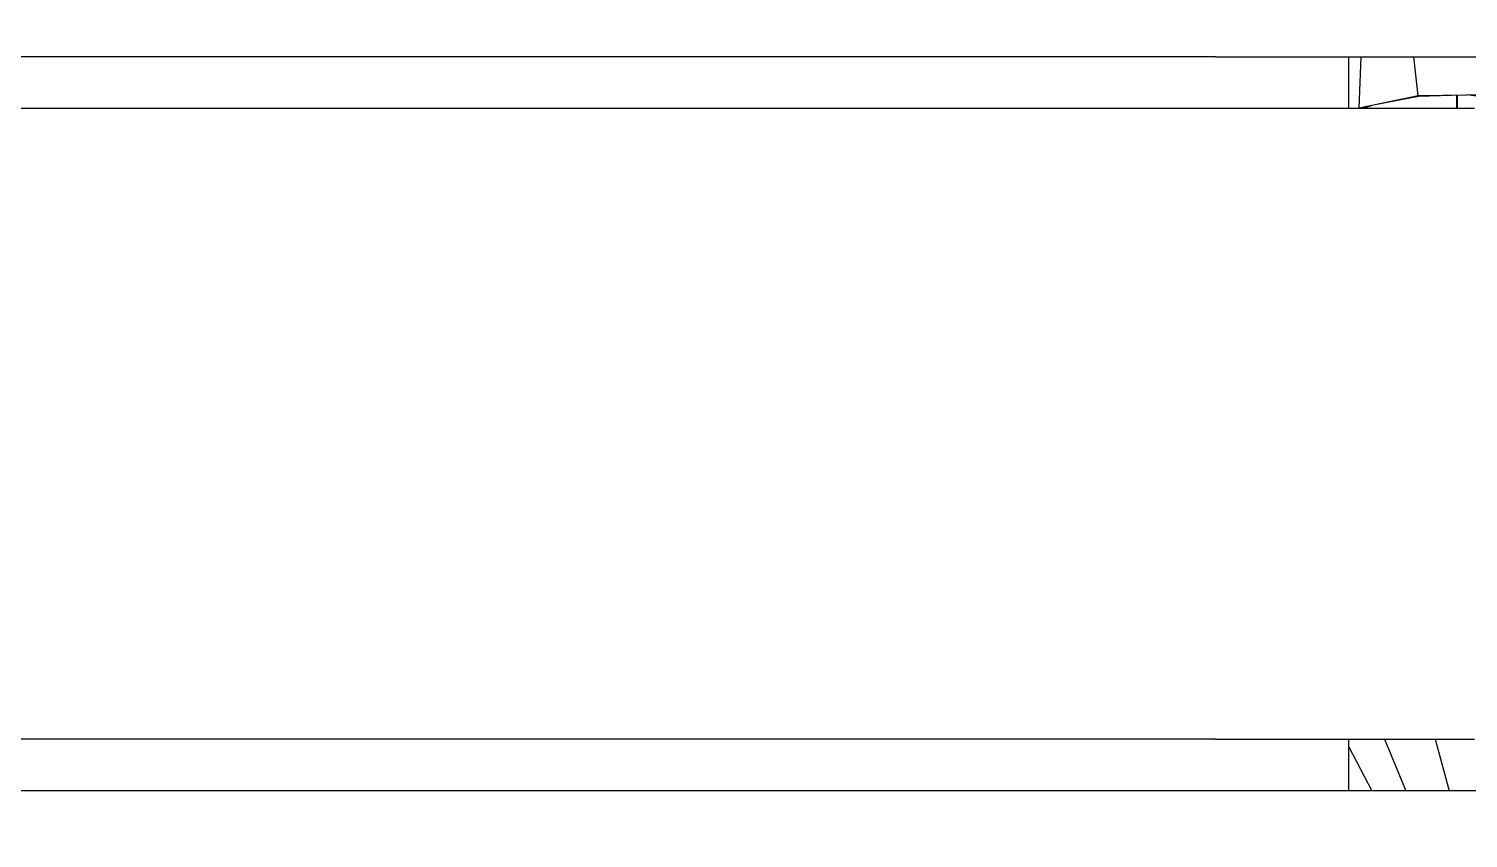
# Model space of a CAD drawing. Header units: millimetres. Extents: x -187347 to 135007, y -6415 to 292048.
# Drawn here: x -41808 to -41223, y 11176 to 11505 of the extents above; entities that cross this region are included whole.
import ezdxf

# ---------------------------------------------------------------- set-up
doc = ezdxf.new("R2010")
doc.units = ezdxf.units.MM
doc.header["$LTSCALE"] = 100
doc.layers.get('0').update_dxf_attribs({"lineweight": 18})
doc.layers.add('Layout Cabinplant', color=30, linetype='Continuous')

# ---------------------------------------------------------------- blocks, each defined once
blk = doc.blocks.new('CP_Giblet area_New')
at = {"color": 0, "linetype": 'Continuous'}
for p, q in [((-52.17, -2542.93), (149.06, -2542.93)), ((59.86, -2563.93), (54.19, -2542.93)), ((80.4, -2563.93), (71.79, -2542.93)), ((94.9, -2560.8), (85.57, -2542.93)), ((94.9, -2542.93), (94.9, -2563.93)), ((149.06, -2542.93), (1146.42, -2542.93)), ((149.06, -2563.93), (43.9, -2563.93)), ((149.06, -2563.93), (1146.42, -2563.93)), ((31.51, -2823.55), (47.13, -2825.49)), ((43.9, -2819.93), (149.06, -2819.93)), ((50.82, -2819.93), (50.75, -2825.36)), ((50.95, -2825.36), (51.02, -2819.93)), ((51.18, -2825.35), (51.25, -2819.93)), ((66.67, -2824.83), (84.22, -2821.44)), ((66.71, -2825.18), (90.68, -2820.06)), ((85.88, -2821.12), (89.15, -2819.93)), ((90.68, -2820.06), (89.86, -2840.93)), ((94.9, -2819.93), (94.9, -2840.93)), ((149.06, -2819.93), (1146.42, -2819.93)), ((42.21, -2825.52), (46.89, -2825.46)), ((46.89, -2825.46), (66.71, -2825.18)), ((48.81, -2825.43), (66.67, -2824.83)), ((66.71, -2825.18), (68.49, -2840.93)), ((149.06, -2840.93), (-52.17, -2840.93)), ((149.06, -2840.93), (1146.42, -2840.93))]:
    blk.add_line(p, q, dxfattribs=at)
blk.add_arc((52.73, -2700.98), 285, 59.6963, 219.18975, dxfattribs=at)

msp = doc.modelspace()

# ---------------------------------------------------------------- block references
at = {"layer": 'Layout Cabinplant', "rotation": 180}
msp.add_blockref('CP_Giblet area_New', (-41176.61, 8652.23, 0), dxfattribs=at)

doc.saveas('drawing.dxf')
